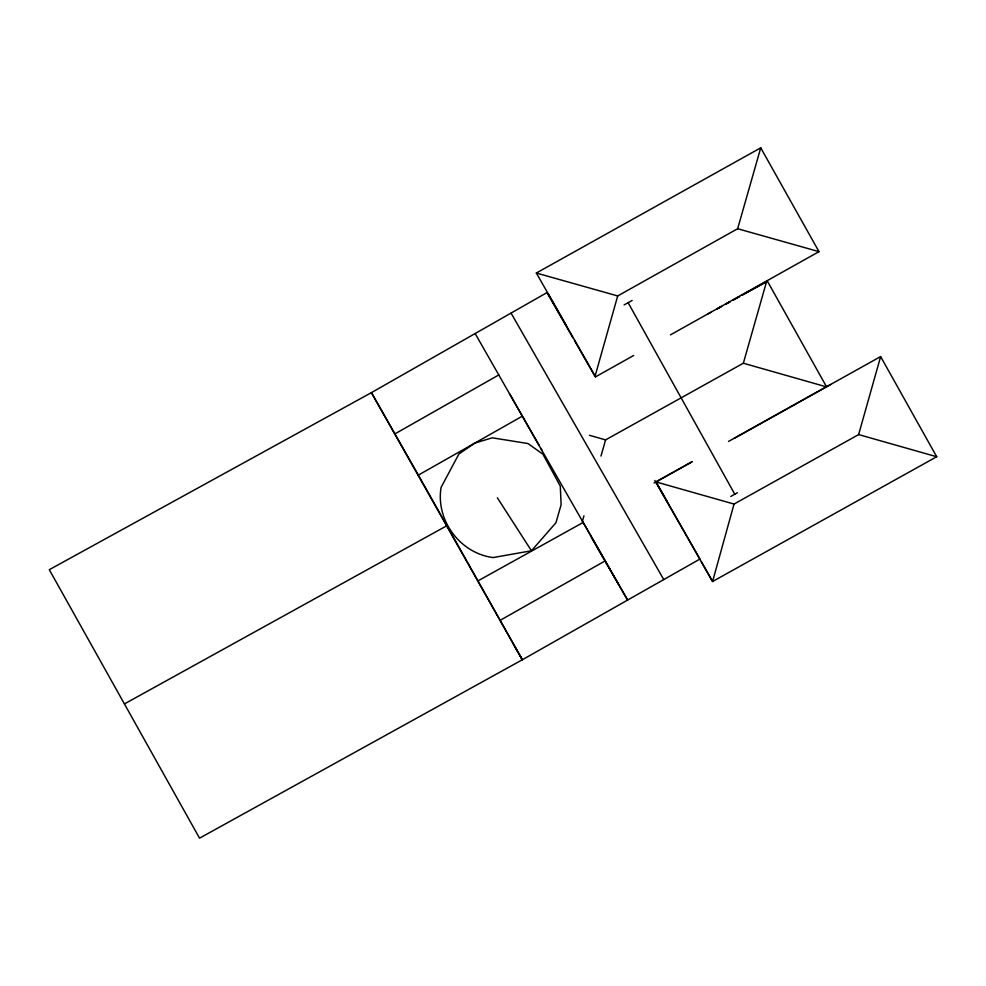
<?xml version="1.0" encoding="UTF-8"?>
<svg xmlns="http://www.w3.org/2000/svg" width="986" height="986" viewBox="0 0 986 986"><rect width="100%" height="100%" fill="white"/><g stroke="black" fill="none" stroke-linecap="round" stroke-linejoin="round"><path stroke-width="1.48" d="M670.468 334.87L818.984 251.652L760.736 147.826L737.639 228.727L617.692 295.948L595.1 376.085L595.544 376.849L633.727 355.453M743.345 363.218L826.613 386.919L767.416 281.195L766.566 281.651L743.345 363.218L605.589 439.892L589.431 435.294M582.319 521.606L583.958 515.838M600.979 456.062L605.589 439.892M712.57 581.518L734.04 504.068L858.621 434.579L936.7 456.74L712.57 581.518L655.961 481.907L692.283 461.645M858.621 434.579L880.634 356.575L728.506 441.445M531.442 550.767L555.944 522.74L561.108 504.77L560.294 486.123L542.879 454.152L527.904 443.527L492.248 437.821L474.697 443.133L458.909 454.016L441.087 487.355C435.553 520.263 460.006 553.245 493.062 557.571L531.442 550.767L497.375 497.831M654.79 480.465L699.912 559.074L522.321 659.77L199.542 838.174L49.3 569.686L371.414 392.638L546.959 292.62L572.952 337.915M394.893 433.902L498.78 374.951M418.36 475.104L371.414 392.638L522.321 659.77L418.36 475.104L522.321 416.178L627.651 600.166L582.689 521.569M499.939 620.44L605.034 560.972M595.544 376.849L536.347 273.023L760.736 147.826M654.088 482.955L691.568 462.052M734.213 438.363L830.668 384.454M730.762 496.451L737.454 492.717M477.557 581.111L582.886 522.605M624.113 304.908L632.149 300.459M124.421 703.93L446.658 525.834M708.158 313.831L710.857 312.34M717.586 308.63L721.629 306.412M725.671 304.181L729.702 301.962M733.744 299.732L739.13 296.761M741.829 295.282L767.416 281.195M716.748 309.099L720.778 306.868M726.164 303.898L730.207 301.679M732.906 300.2L739.636 296.49M742.335 294.999L766.566 281.651M737.639 228.727L818.984 251.652M536.347 273.023L617.692 295.948M734.04 504.068L655.961 481.907L667.3 501.862M591.452 537.456L618.604 584.488M574.493 340.577L595.137 376.553M511.093 313.166L663.788 579.62M509.528 393.673L539.256 445.623M540.772 448.297L542.3 450.959M475.24 333.712L522.321 416.178M701.329 561.749L712.225 580.914M548.179 293.791L565.939 324.936M513.373 644.043L522.321 659.77M880.634 356.575L936.7 456.74M628.131 302.69L734.78 494.208"/></g></svg>
